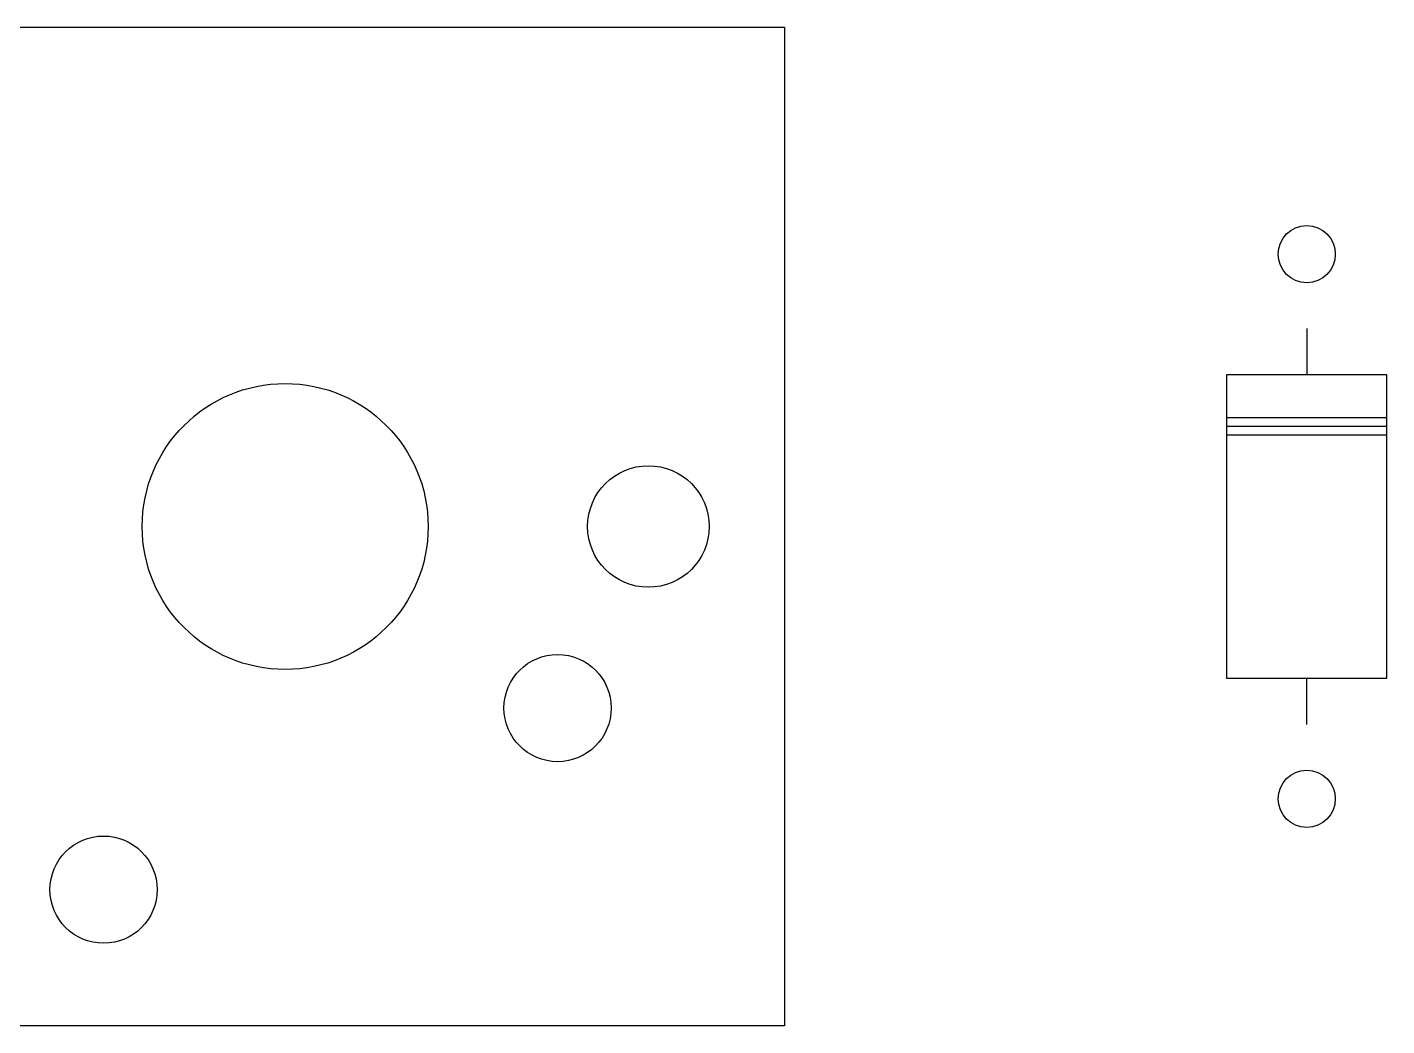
# Model space of a CAD drawing. Extents: x -119 to 121, y -47 to 51.
# Drawn here: x 77.35 to 96.37, y 12.06 to 26.04 of the extents above; entities that cross this region are included whole.
import ezdxf

# ---------------------------------------------------------------- set-up
doc = ezdxf.new("R2010")
doc.units = 0
doc.layers.add('BLACK', color=7, linetype='CONTINUOUS')

msp = doc.modelspace()

# ---------------------------------------------------------------- linework, layer by layer
at = {"layer": 'BLACK', "linetype": 'CONTINUOUS'}
for p, q in [((73.9775, 26.035), (87.9475, 26.035)), ((87.9475, 26.035), (87.9475, 12.065)), ((95.25, 21.82), (95.25, 21.17)), ((94.13, 21.17), (94.13, 16.93)), ((96.37, 21.17), (94.13, 21.17)), ((96.37, 16.93), (96.37, 21.17)), ((96.37, 20.57), (94.13, 20.57)), ((96.37, 20.45), (94.13, 20.45)), ((96.37, 20.33), (94.13, 20.33)), ((94.13, 16.93), (96.37, 16.93)), ((95.25, 16.28), (95.25, 16.93)), ((87.9475, 12.065), (73.9775, 12.065))]:
    msp.add_line(p, q, dxfattribs=at)
at = {"layer": 'WHITE'}
for centre, radius in [((95.25, 22.86), 0.4), ((80.9625, 19.05), 2), ((86.0425, 19.05), 0.85), ((84.7725, 16.51), 0.75), ((95.25, 15.24), 0.4), ((78.4225, 13.97), 0.75)]:
    msp.add_circle(centre, radius, dxfattribs=at)

doc.saveas('drawing.dxf')
